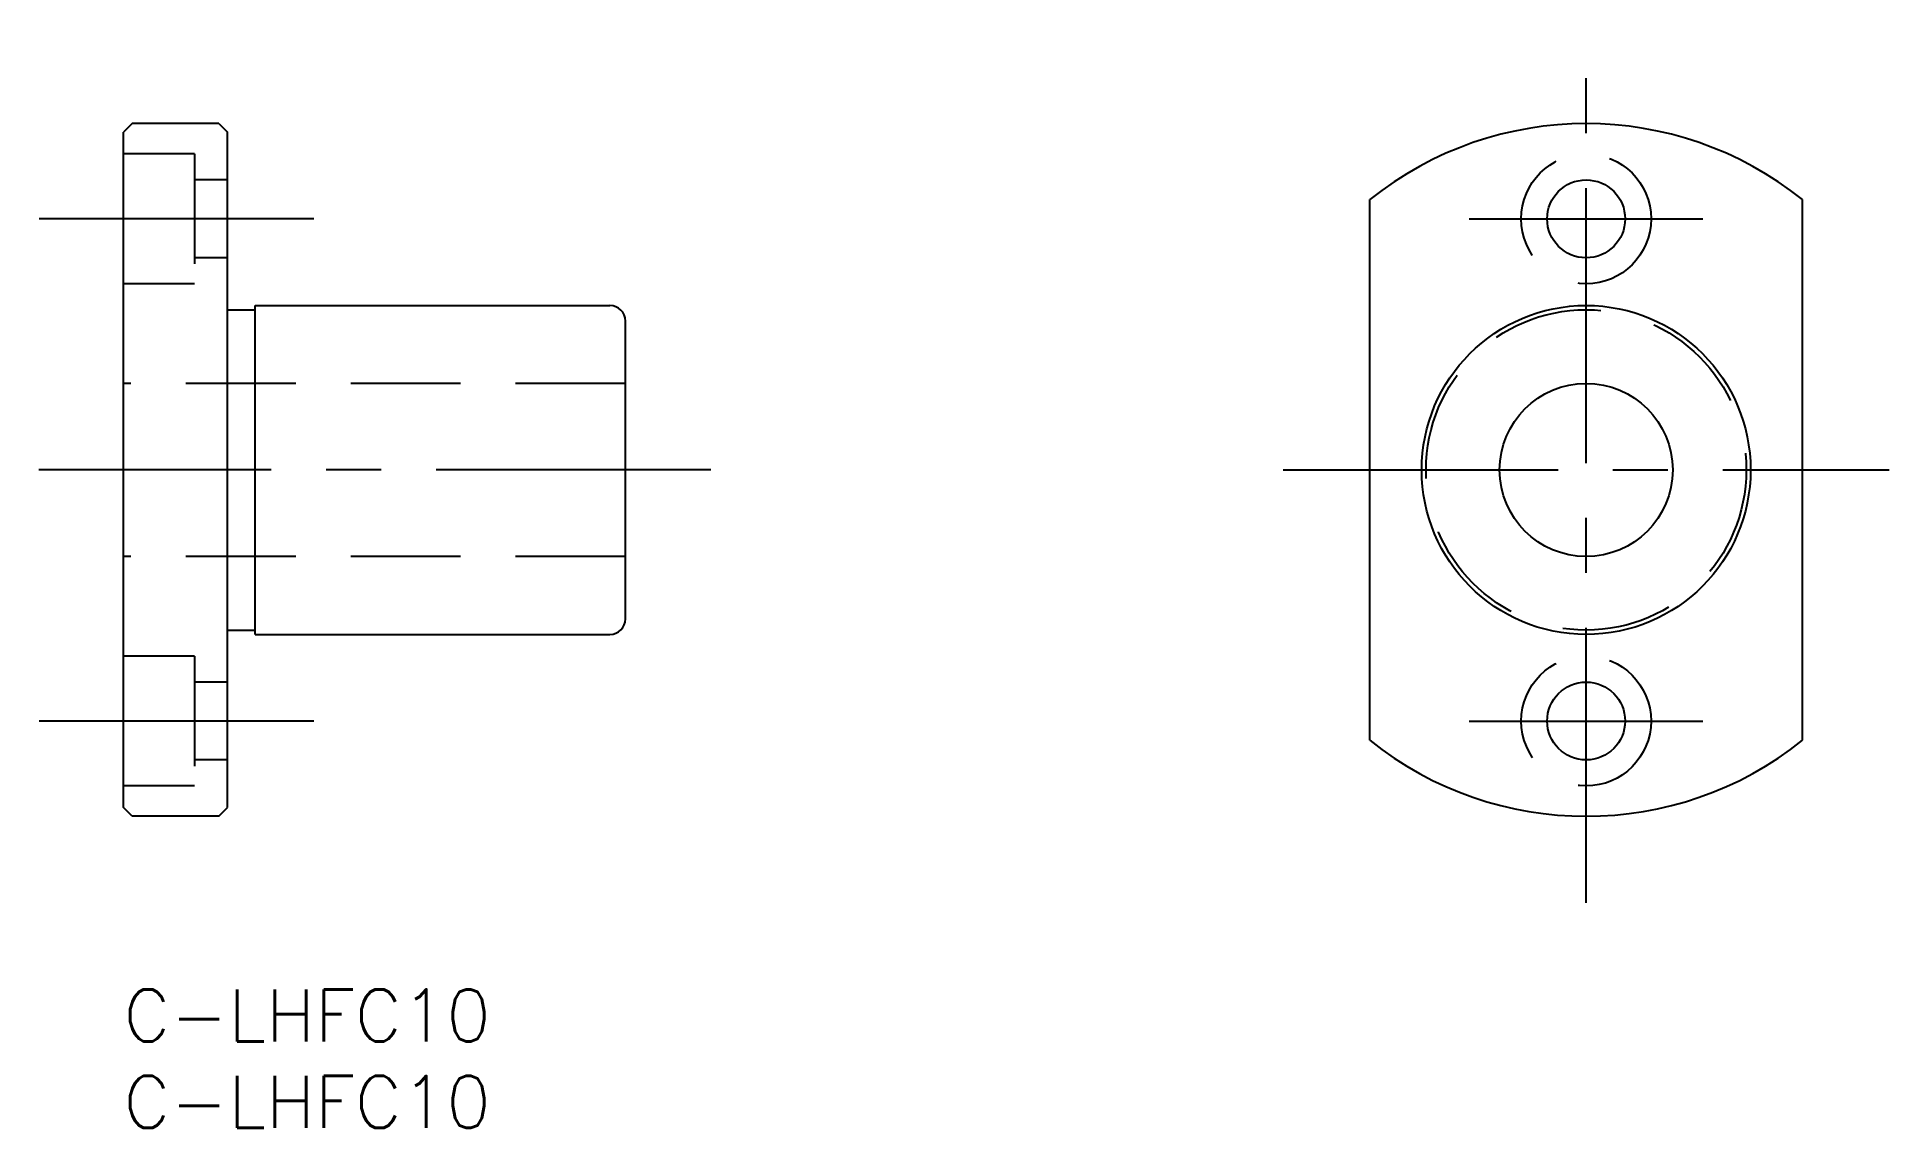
# Model space of a CAD drawing. Extents: x -5 to 102, y -8 to 55.
import ezdxf

# ---------------------------------------------------------------- set-up
doc = ezdxf.new("R2010")
doc.units = 0
doc.header["$LTSCALE"] = 0.5
doc.linetypes.add('CENTER', pattern=[50.8, 31.75, -6.35, 6.35, -6.35])
doc.linetypes.add('DASHED', pattern=[19.05, 12.7, -6.35])
for name, color, linetype in [('MSM_CENTER', 1, 'CENTER'), ('MSM_CONTINUOUS', 7, 'CONTINUOUS'), ('MSM_DASHED', 4, 'DASHED'), ('MSM_PART_NUMBER', 7, 'CONTINUOUS')]:
    doc.layers.add(name, color=color, linetype=linetype)
doc.styles.get("Standard").update_dxf_attribs({"font": 'txt.shx', "height": 3, "bigfont": 'bigfont.shx'})

# ---------------------------------------------------------------- blocks, each defined once
blk = doc.blocks.new('*U25')
at = {"layer": 'MSM_PART_NUMBER'}
blk.add_text('C-LHFC10', height=3, dxfattribs=at).set_placement((0, -3))
blk = doc.blocks.new('*U26')
at = {"layer": 'MSM_PART_NUMBER'}
blk.add_text('C-LHFC10', height=3, dxfattribs=at).set_placement((0, -8))

msp = doc.modelspace()

# ---------------------------------------------------------------- linework, layer by layer
at = {"layer": 'MSM_CENTER'}
for p, q in [((84.51, 5), (84.51, 55)), ((11, 44.5), (-5, 44.5)), ((77.76, 44.5), (91.26, 44.5)), ((33.93, 30), (-4.9, 30)), ((67.01, 30), (102.01, 30)), ((11, 15.5), (-5, 15.5)), ((77.76, 15.5), (91.26, 15.5))]:
    msp.add_line(p, q, dxfattribs=at)
at = {"layer": 'MSM_CONTINUOUS'}
for p, q in [((0.5, 50), (0, 49.5)), ((0, 10.5), (0, 49.5)), ((5.5, 50), (0.5, 50)), ((5.5, 50), (6, 49.5)), ((6, 10.5), (6, 49.5)), ((72.01, 14.39), (72.01, 45.61)), ((97.01, 14.39), (97.01, 45.61)), ((6, 39.25), (7.6, 39.25)), ((7.6, 39.5), (28.1, 39.5)), ((7.6, 20.5), (7.6, 39.5)), ((29, 21.4), (29, 38.6)), ((6, 20.75), (7.6, 20.75)), ((7.6, 20.5), (28.1, 20.5)), ((11.37, 20.5), (11.37, 20.5)), ((16.75, 20.5), (16.75, 20.5)), ((0.5, 10), (0, 10.5)), ((5.5, 10), (0.5, 10)), ((5.5, 10), (6, 10.5))]:
    msp.add_line(p, q, dxfattribs=at)
for centre, radius in [((84.51, 44.5), 2.25), ((84.51, 30), 9.5), ((84.51, 30), 5), ((84.51, 15.5), 2.25)]:
    msp.add_circle(centre, radius, dxfattribs=at)
for centre, radius, start, end in [((84.51, 30), 20, 51.3178, 128.6822), ((28.1, 38.6), 0.9, 0, 90), ((28.1, 21.4), 0.9, 270, 0), ((84.51, 30), 20, 231.3178, 308.6822)]:
    msp.add_arc(centre, radius, start, end, dxfattribs=at)
at = {"layer": 'MSM_DASHED'}
for p, q in [((4.1, 48.25), (0, 48.25)), ((4.1, 48.25), (4.1, 40.75)), ((6, 46.75), (4.1, 46.75)), ((6, 42.25), (4.1, 42.25)), ((4.1, 40.75), (0, 40.75)), ((29, 35), (0, 35)), ((29, 25), (0, 25)), ((4.1, 19.25), (0, 19.25)), ((4.1, 19.25), (4.1, 11.75)), ((6, 17.75), (4.1, 17.75)), ((6, 13.25), (4.1, 13.25)), ((4.1, 11.75), (0, 11.75))]:
    msp.add_line(p, q, dxfattribs=at)
for centre, radius in [((84.51, 44.5), 3.75), ((84.51, 30), 9.25), ((84.51, 15.5), 3.75)]:
    msp.add_circle(centre, radius, dxfattribs=at)

# ---------------------------------------------------------------- block references
at = {"layer": 'MSM_CONTINUOUS'}
for name in ['*U25', '*U26']:
    msp.add_blockref(name, (0, 0), dxfattribs=at)

doc.saveas('drawing.dxf')
